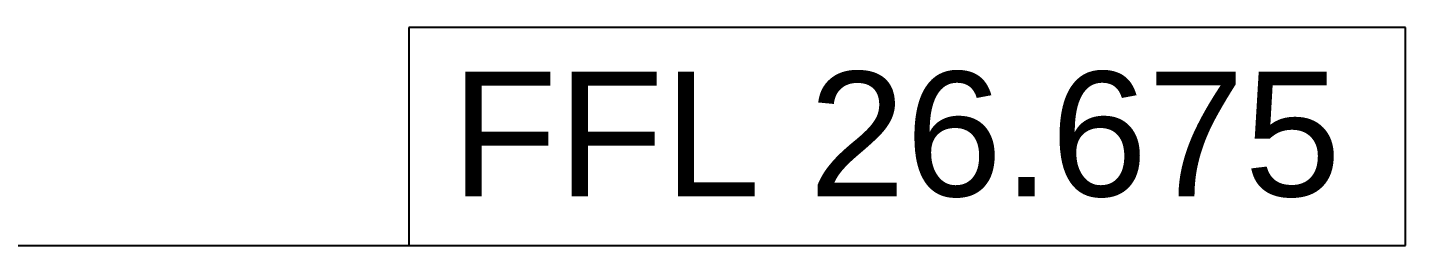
# Model space of a CAD drawing. Header units: millimetres. Extents: x -92759 to 184353, y -15225 to 86714.
# Drawn here: x 90463 to 93781, y 56281 to 56806 of the extents above; entities that cross this region are included whole.
import ezdxf

# ---------------------------------------------------------------- set-up
doc = ezdxf.new("R2010")
doc.units = ezdxf.units.MM
doc.layers.add('0-1', color=9, linetype='Continuous')
doc.layers.add('A-_ANOT----_D', color=8, linetype='Continuous')
doc.styles.add('Arial_2', font='arial.ttf', dxfattribs={"height": 300})

# ---------------------------------------------------------------- blocks, each defined once
blk = doc.blocks.new('Spot Elevations - 16L x 3_5H - SFL-7417601-BLK8_RHH_2ND STOREY PLAN')
at = {"layer": 'A-_ANOT----_D'}
for p, q in [((16, 3.5), (0, 3.5)), ((0, 3.5), (0, 0)), ((16, 0), (16, 3.5)), ((0, 0), (16, 0))]:
    blk.add_line(p, q, dxfattribs=at)
blk = doc.blocks.new('A$C3019c3af')
at = {"layer": 'A-_ANOT----_D'}
blk.add_line((4472.9, 23539.4), (8679.5, 23539.4), dxfattribs=at)
at = {"layer": 'A-_ANOT----_D', "xscale": 149.9999999999999, "yscale": 149.9999999999999, "zscale": 149.9999999999999}
blk.add_blockref('Spot Elevations - 16L x 3_5H - SFL-7417601-BLK8_RHH_2ND STOREY PLAN', (8679.5, 23539.4), dxfattribs=at)
at = {"layer": 'A-_ANOT----_D', "insert": (8781.3, 23958), "char_height": 300, "width": 2563.601, "attachment_point": 1, "line_spacing_factor": 0.941778, "style": 'Arial_2'}
blk.add_mtext('FFL 26.675', dxfattribs=at)

msp = doc.modelspace()

# ---------------------------------------------------------------- block references
at = {"layer": '0-1'}
msp.add_blockref('A$C3019c3af', (82701.1, 32741.2), dxfattribs=at)

doc.saveas('drawing.dxf')
